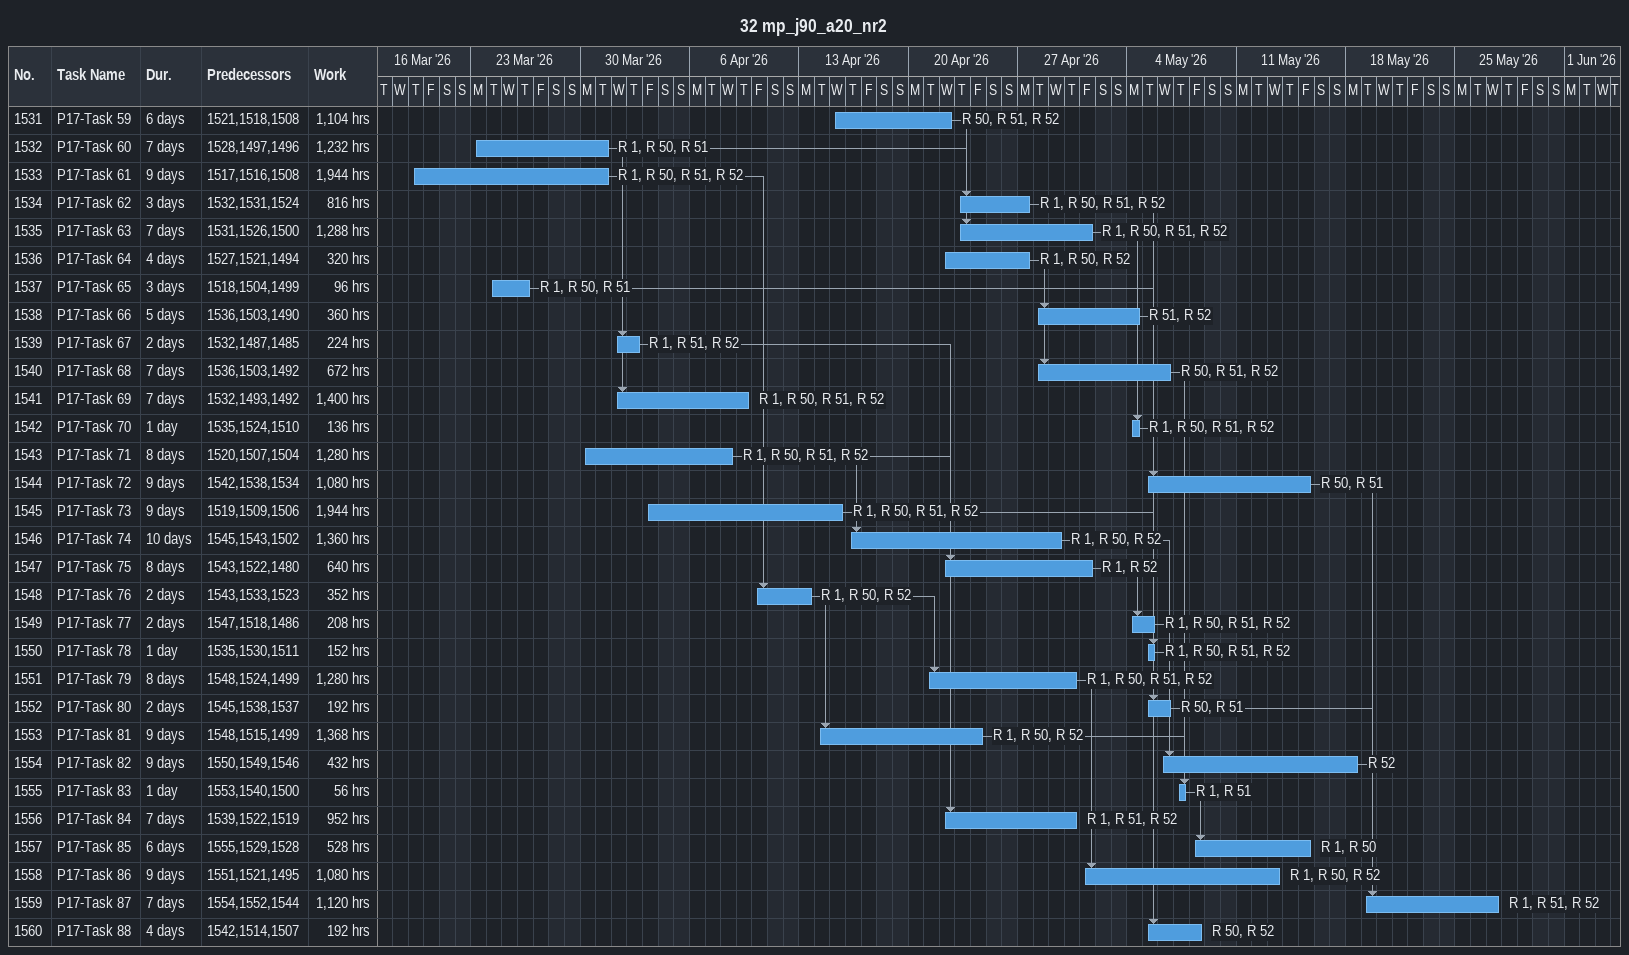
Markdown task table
32 mp_j90_a20_nr2

| ID | Task | Duration | Start | Finish | Predecessors | Resources | Work (h) |
|---|---|---|---|---|---|---|---|
| 1531 | P17-Task 59 | 6d | 2026-04-15 | 2026-04-22 | 1521, 1518, 1508 | R 50, R 51, R 52 | 1104 |
| 1532 | P17-Task 60 | 7d | 2026-03-23 | 2026-03-31 | 1528, 1497, 1496 | R 1, R 50, R 51 | 1232 |
| 1533 | P17-Task 61 | 9d | 2026-03-19 | 2026-03-31 | 1517, 1516, 1508 | R 1, R 50, R 51, R 52 | 1944 |
| 1534 | P17-Task 62 | 3d | 2026-04-23 | 2026-04-27 | 1532, 1531, 1524 | R 1, R 50, R 51, R 52 | 816 |
| 1535 | P17-Task 63 | 7d | 2026-04-23 | 2026-05-01 | 1531, 1526, 1500 | R 1, R 50, R 51, R 52 | 1288 |
| 1536 | P17-Task 64 | 4d | 2026-04-22 | 2026-04-27 | 1527, 1521, 1494 | R 1, R 50, R 52 | 320 |
| 1537 | P17-Task 65 | 3d | 2026-03-24 | 2026-03-26 | 1518, 1504, 1499 | R 1, R 50, R 51 | 96 |
| 1538 | P17-Task 66 | 5d | 2026-04-28 | 2026-05-04 | 1536, 1503, 1490 | R 51, R 52 | 360 |
| 1539 | P17-Task 67 | 2d | 2026-04-01 | 2026-04-02 | 1532, 1487, 1485 | R 1, R 51, R 52 | 224 |
| 1540 | P17-Task 68 | 7d | 2026-04-28 | 2026-05-06 | 1536, 1503, 1492 | R 50, R 51, R 52 | 672 |
| 1541 | P17-Task 69 | 7d | 2026-04-01 | 2026-04-09 | 1532, 1493, 1492 | R 1, R 50, R 51, R 52 | 1400 |
| 1542 | P17-Task 70 | 1d | 2026-05-04 | 2026-05-04 | 1535, 1524, 1510 | R 1, R 50, R 51, R 52 | 136 |
| 1543 | P17-Task 71 | 8d | 2026-03-30 | 2026-04-08 | 1520, 1507, 1504 | R 1, R 50, R 51, R 52 | 1280 |
| 1544 | P17-Task 72 | 9d | 2026-05-05 | 2026-05-15 | 1542, 1538, 1534 | R 50, R 51 | 1080 |
| 1545 | P17-Task 73 | 9d | 2026-04-03 | 2026-04-15 | 1519, 1509, 1506 | R 1, R 50, R 51, R 52 | 1944 |
| 1546 | P17-Task 74 | 10d | 2026-04-16 | 2026-04-29 | 1545, 1543, 1502 | R 1, R 50, R 52 | 1360 |
| 1547 | P17-Task 75 | 8d | 2026-04-22 | 2026-05-01 | 1543, 1522, 1480 | R 1, R 52 | 640 |
| 1548 | P17-Task 76 | 2d | 2026-04-10 | 2026-04-13 | 1543, 1533, 1523 | R 1, R 50, R 52 | 352 |
| 1549 | P17-Task 77 | 2d | 2026-05-04 | 2026-05-05 | 1547, 1518, 1486 | R 1, R 50, R 51, R 52 | 208 |
| 1550 | P17-Task 78 | 1d | 2026-05-05 | 2026-05-05 | 1535, 1530, 1511 | R 1, R 50, R 51, R 52 | 152 |
| 1551 | P17-Task 79 | 8d | 2026-04-21 | 2026-04-30 | 1548, 1524, 1499 | R 1, R 50, R 51, R 52 | 1280 |
| 1552 | P17-Task 80 | 2d | 2026-05-05 | 2026-05-06 | 1545, 1538, 1537 | R 50, R 51 | 192 |
| 1553 | P17-Task 81 | 9d | 2026-04-14 | 2026-04-24 | 1548, 1515, 1499 | R 1, R 50, R 52 | 1368 |
| 1554 | P17-Task 82 | 9d | 2026-05-06 | 2026-05-18 | 1550, 1549, 1546 | R 52 | 432 |
| 1555 | P17-Task 83 | 1d | 2026-05-07 | 2026-05-07 | 1553, 1540, 1500 | R 1, R 51 | 56 |
| 1556 | P17-Task 84 | 7d | 2026-04-22 | 2026-04-30 | 1539, 1522, 1519 | R 1, R 51, R 52 | 952 |
| 1557 | P17-Task 85 | 6d | 2026-05-08 | 2026-05-15 | 1555, 1529, 1528 | R 1, R 50 | 528 |
| 1558 | P17-Task 86 | 9d | 2026-05-01 | 2026-05-13 | 1551, 1521, 1495 | R 1, R 50, R 52 | 1080 |
| 1559 | P17-Task 87 | 7d | 2026-05-19 | 2026-05-27 | 1554, 1552, 1544 | R 1, R 51, R 52 | 1120 |
| 1560 | P17-Task 88 | 4d | 2026-05-05 | 2026-05-08 | 1542, 1514, 1507 | R 50, R 52 | 192 |
